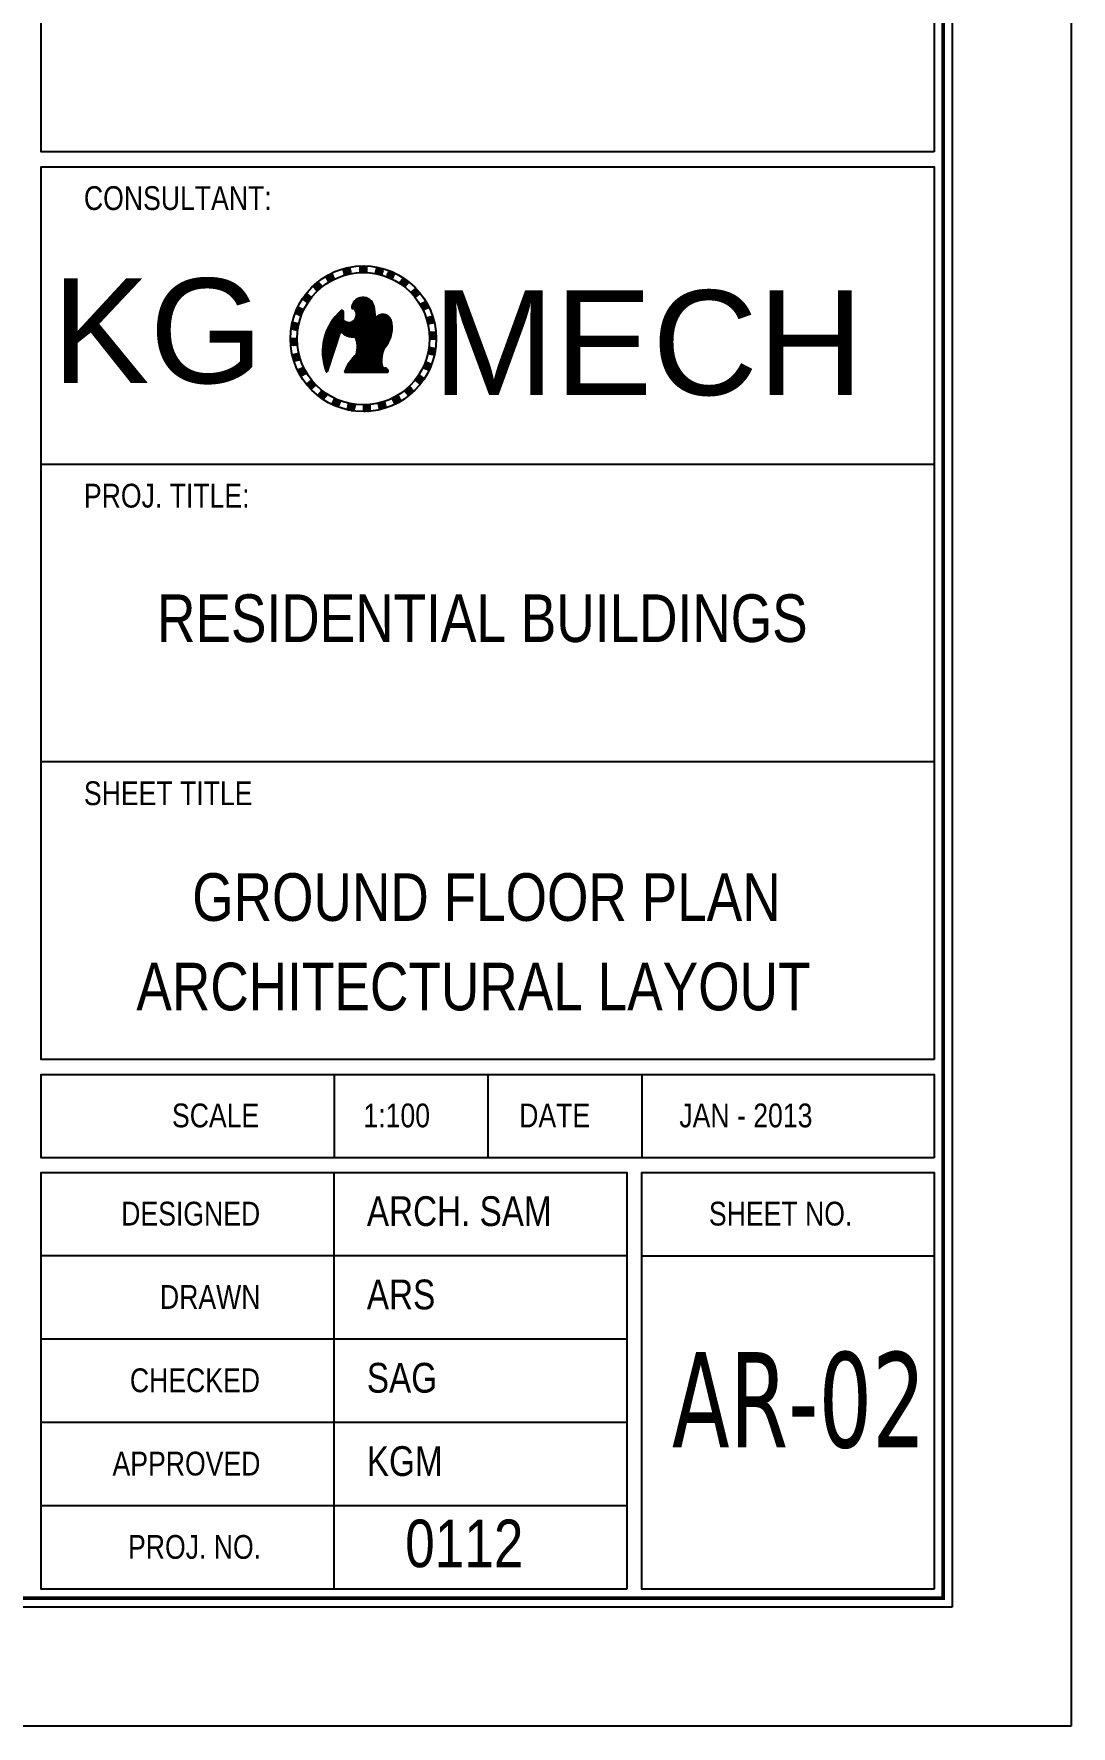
# Model space of a CAD drawing. Header units: millimetres. Extents: x -1288794 to 2153086, y -2701644 to -1428868.
# Drawn here: x 1770379 to 1781931, y -1519494 to -1500643 of the extents above; entities that cross this region are included whole.
import ezdxf
from ezdxf.enums import TextEntityAlignment as Align

# ---------------------------------------------------------------- set-up
doc = ezdxf.new("R2010")
doc.units = ezdxf.units.MM
doc.header["$LTSCALE"] = 100
for name, color, linetype in [('LOGO LINE', 7, 'Continuous'), ('LOGO1LINE', 7, 'Continuous'), ('TEXT', 4, 'Continuous')]:
    doc.layers.add(name, color=color, linetype=linetype)
doc.styles.add('ISTILO', font='sanss___.ttf', dxfattribs={"width": 0.8, "height": 400})
doc.styles.add('MKL', font='swisse.ttf')
doc.styles.add('SANSSERIF', font='sas_____.pfb')
doc.styles.add('TAHOMA', font='tahoma.ttf', dxfattribs={"width": 0.7})

msp = doc.modelspace()

# ---------------------------------------------------------------- hatches: boundary and pattern name
h = msp.add_hatch()
h.set_pattern_fill('ANSI36', color=6, scale=36.666455, angle=25.71429, style=0)
h.set_pattern_definition([(70.71429, (1774489.5627, -1506959.146), (-1.677009, 9.0844575), [11.458267, -2.291653, 0, -2.291653])])
h.paths.add_polyline_path([(1773696.7, -1503308.5, 0.0225273), (1773632.4, -1503343.1), (1773664.3, -1503409.5, -0.0247745), (1773728.5, -1503374.6)])
h = msp.add_hatch()
h.set_pattern_fill('ANSI36', color=6, scale=36.666455, angle=167.14286, style=0)
h.set_pattern_definition([(212.14286, (1775481.5945, -1501492.5794), (-4.352928, -8.148113), [11.458267, -2.291653, 0, -2.291653])])
h.paths.add_polyline_path([(1773825.4, -1503259.6, -0.0225273), (1773897.2, -1503246.6), (1773913.6, -1503318.4, 0.0247745), (1773841.7, -1503331.1)])
h = msp.add_hatch()
h.set_pattern_fill('ANSI36', color=6, scale=36.666455, angle=180, style=0)
h.set_pattern_definition([(225, (1774883.064, -1501217.206), (-2.4306655, -8.91244), [11.458267, -2.291653, 0, -2.291653])])
h.paths.add_polyline_path([(1774013.5, -1503228.2, -0.0225273), (1774086.4, -1503231.5), (1774086.4, -1503305.1, 0.0247745), (1774013.5, -1503301.5)])
h = msp.add_hatch()
h.set_pattern_fill('ANSI36', color=6, scale=36.666455, angle=-167.14286, style=0)
h.set_pattern_definition([(237.85714, (1774240.1044, -1501087.4032), (-0.386519, -9.229861), [11.458267, -2.291653, 0, -2.291653])])
h.paths.add_polyline_path([(1774200.8, -1503241.5, -0.0225273), (1774271.2, -1503260.9), (1774254.8, -1503332.7, 0.0247745), (1774184.4, -1503313)])
h = msp.add_hatch()
h.set_pattern_fill('ANSI36', color=6, scale=36.666455, angle=-25.71429, style=0)
h.set_pattern_definition([(19.28571, (1772040.6755, -1506204.5415), (6.056917, 6.975205), [11.458267, -2.291653, 0, -2.291653])])
h.paths.add_polyline_path([(1774400.5, -1503308.5, 0.0225273), (1774333.3, -1503279.8), (1774301.4, -1503346.2, -0.0247745), (1774368.7, -1503374.6)])
h = msp.add_hatch()
h.set_pattern_fill('ANSI36', color=6, scale=36.666455, angle=38.57143, style=0)
h.set_pattern_definition([(83.57143, (1775128.2425, -1506787.814), (-3.656445, 8.4835216), [11.458267, -2.291653, 0, -2.291653])])
h.paths.add_polyline_path([(1773542.9, -1503405.1, 0.0225273), (1773487.9, -1503453.2), (1773533.8, -1503510.8, -0.0247745), (1773588.6, -1503462.5)])
h = msp.add_hatch()
h.set_pattern_fill('ANSI36', color=6, scale=36.666455, angle=-38.57143, style=0)
h.set_pattern_definition([(6.42857, (1771609.198, -1505703.449), (7.4571865, 5.452531), [11.458267, -2.291653, 0, -2.291653])])
h.paths.add_polyline_path([(1774554.3, -1503405.1, 0.0225273), (1774495.2, -1503362.2), (1774449.3, -1503419.8, -0.0247745), (1774508.6, -1503462.5)])
h = msp.add_hatch()
h.set_pattern_fill('ANSI36', color=6, scale=36.666455, angle=-51.42857, style=0)
h.set_pattern_definition([(353.57143, (1771300.042, -1505118.9075), (8.4835216, 3.656445), [11.458267, -2.291653, 0, -2.291653])])
h.paths.add_polyline_path([(1774682.7, -1503533.6, 0.0225273), (1774634.6, -1503478.6), (1774577.1, -1503524.5, -0.0247745), (1774625.4, -1503579.3)])
h = msp.add_hatch()
h.set_pattern_fill('ANSI36', color=6, scale=36.666455, angle=64.28571, style=0)
h.set_pattern_definition([(109.28571, (1776213.8765, -1506047.1804), (-6.975205, 6.056917), [11.458267, -2.291653, 0, -2.291653])])
h.paths.add_polyline_path([(1773317.9, -1503687.4, 0.0225273), (1773289.2, -1503754.5), (1773355.5, -1503786.5, -0.0247745), (1773383.9, -1503719.2)])
h = msp.add_hatch()
h.set_pattern_fill('ANSI36', color=6, scale=36.666455, angle=51.42857, style=0)
h.set_pattern_definition([(96.42857, (1775712.784, -1506478.658), (-5.452531, 7.4571865), [11.458267, -2.291653, 0, -2.291653])])
h.paths.add_polyline_path([(1773414.5, -1503533.6, 0.0225273), (1773371.6, -1503592.7), (1773429.1, -1503638.6, -0.0247745), (1773471.8, -1503579.3)])
h = msp.add_hatch()
h.set_pattern_fill('ANSI31', color=6, scale=36.45, style=0)
h.set_pattern_definition([(45, (1773465.0467, -1506308.6005), (-3.221755, 3.221755), [])])
h.paths.add_polyline_path([(1773971.7, -1504212.8, 0.1070133), (1773837, -1504413), (1774318.5, -1504413, 0.3835303), (1774325.6, -1504406.7, 0.674478), (1774268.8, -1504376.4), (1774253.3, -1504332.4, -0.1268388), (1774278.9, -1504147.3, 0.2280769), (1774365.7, -1503866.3, 0.6975506), (1774185.7, -1503805.9, 0.0308659), (1774165.7, -1503672.3, 0.880226), (1773919.7, -1503703.5), (1773941.6, -1503702.8, -1.0270626), (1773828.9, -1503836.1), (1773828.9, -1503747.1, 0.3506469), (1773810.5, -1503724.1, 0.2389572), (1773802.2, -1503726.2, 0.3170491), (1773635.9, -1504404.8, 0.7037758), (1773644.8, -1504404.6), (1773792.7, -1503950.3, 0.26839), (1773960.8, -1504017.3, -0.1721045)])
h = msp.add_hatch()
h.set_pattern_fill('ANSI36', color=6, scale=36.666455, angle=-64.28571, style=0)
h.set_pattern_definition([(340.71429, (1771128.71, -1504480.228), (9.0844575, 1.677009), [11.458267, -2.291653, 0, -2.291653])])
h.paths.add_polyline_path([(1774779.3, -1503687.4, 0.0225273), (1774744.7, -1503623), (1774678.3, -1503655, -0.0247745), (1774713.3, -1503719.2)])
h = msp.add_hatch()
h.set_pattern_fill('ANSI36', color=6, scale=36.666455, angle=77.14286, style=0)
h.set_pattern_definition([(122.14286, (1776606.3926, -1505515.0173), (-8.148113, 4.352928), [11.458267, -2.291653, 0, -2.291653])])
h.paths.add_polyline_path([(1773257.9, -1503858.8, 0.0225273), (1773244.8, -1503930.7), (1773316.6, -1503947, -0.0247745), (1773329.4, -1503875.1)])
h = msp.add_hatch()
h.set_pattern_fill('ANSI36', color=6, scale=36.666455, angle=-77.14286, style=0)
h.set_pattern_definition([(327.85714, (1771103.793, -1503819.436), (9.229861, -0.386519), [11.458267, -2.291653, 0, -2.291653])])
h.paths.add_polyline_path([(1774839.3, -1503858.8, 0.0225273), (1774819.9, -1503788.4), (1774748.1, -1503804.8, -0.0247745), (1774767.8, -1503875.1)])
h = msp.add_hatch()
h.set_pattern_fill('ANSI36', color=6, scale=36.666455, angle=90, style=0)
h.set_pattern_definition([(135, (1776870.65, -1504908.8536), (-8.9124403, 2.4306655), [11.458267, -2.291653, 0, -2.291653])])
h.paths.add_polyline_path([(1773237.5, -1504039.3, 0.0225273), (1773240.8, -1504112.2), (1773314.5, -1504112.2, -0.0247745), (1773310.9, -1504039.3)])
h = msp.add_hatch()
h.set_pattern_fill('ANSI36', color=6, scale=36.666455, angle=-90, style=0)
h.set_pattern_definition([(315, (1771226.541, -1503169.6674), (8.9124403, -2.4306655), [11.458267, -2.291653, 0, -2.291653])])
h.paths.add_polyline_path([(1774859.7, -1504039.3, 0.0225273), (1774856.4, -1503966.3), (1774782.7, -1503966.3, -0.0247745), (1774786.3, -1504039.3)])
h = msp.add_hatch()
h.set_pattern_fill('ANSI36', color=6, scale=36.666455, angle=102.85714, style=0)
h.set_pattern_definition([(147.85714, (1776993.398, -1504259.085), (-9.229861, 0.386519), [11.458267, -2.291653, 0, -2.291653])])
h.paths.add_polyline_path([(1773257.9, -1504219.7, 0.0225273), (1773277.3, -1504290.2), (1773349.1, -1504273.8, -0.0247745), (1773329.4, -1504203.4)])
h = msp.add_hatch()
h.set_pattern_fill('ANSI36', color=6, scale=36.666455, angle=-102.85714, style=0)
h.set_pattern_definition([(302.14286, (1771490.7983, -1502563.5037), (8.148113, -4.352928), [11.458267, -2.291653, 0, -2.291653])])
h.paths.add_polyline_path([(1774839.3, -1504219.7, 0.0225273), (1774852.4, -1504147.9), (1774780.5, -1504131.5, -0.0247745), (1774767.8, -1504203.4)])
h = msp.add_hatch()
h.set_pattern_fill('ANSI36', color=6, scale=36.666455, angle=115.71429, style=0)
h.set_pattern_definition([(160.71429, (1776968.481, -1503598.293), (-9.0844575, -1.677009), [11.458267, -2.291653, 0, -2.291653])])
h.paths.add_polyline_path([(1773317.9, -1504391.2, 0.0225273), (1773352.5, -1504455.5), (1773418.8, -1504423.5, -0.0247745), (1773383.9, -1504359.4)])
h = msp.add_hatch()
h.set_pattern_fill('ANSI36', color=6, scale=36.666455, angle=-128.57143, style=0)
h.set_pattern_definition([(276.42857, (1772384.4067, -1501599.863), (5.452531, -7.4571865), [11.458267, -2.291653, 0, -2.291653])])
h.paths.add_polyline_path([(1774682.7, -1504545, 0.0225273), (1774725.6, -1504485.8), (1774668, -1504439.9, -0.0247745), (1774625.4, -1504499.2)])
h = msp.add_hatch()
h.set_pattern_fill('ANSI36', color=6, scale=36.666455, angle=-115.71429, style=0)
h.set_pattern_definition([(289.28571, (1771883.3144, -1502031.3406), (6.975205, -6.056917), [11.458267, -2.291653, 0, -2.291653])])
h.paths.add_polyline_path([(1774779.3, -1504391.2, 0.0225273), (1774808, -1504324), (1774741.7, -1504292, -0.0247745), (1774713.3, -1504359.4)])
h = msp.add_hatch()
h.set_pattern_fill('ANSI36', color=6, scale=36.666455, angle=128.57143, style=0)
h.set_pattern_definition([(173.57143, (1776797.149, -1502959.6135), (-8.4835216, -3.656445), [11.458267, -2.291653, 0, -2.291653])])
h.paths.add_polyline_path([(1773414.5, -1504545, 0.0225273), (1773462.5, -1504600), (1773520.1, -1504554, -0.0247745), (1773471.8, -1504499.2)])
h = msp.add_hatch()
h.set_pattern_fill('ANSI36', color=6, scale=36.666455, angle=141.42857, style=0)
h.set_pattern_definition([(186.42857, (1776487.993, -1502375.072), (-7.4571865, -5.452531), [11.458267, -2.291653, 0, -2.291653])])
h.paths.add_polyline_path([(1773542.9, -1504673.4, 0.0225273), (1773602, -1504716.3), (1773647.9, -1504658.7, -0.0247745), (1773588.6, -1504616)])
h = msp.add_hatch()
h.set_pattern_fill('ANSI36', color=6, scale=36.666455, angle=-141.42857, style=0)
h.set_pattern_definition([(263.57143, (1772968.9484, -1501290.707), (3.656445, -8.4835216), [11.458267, -2.291653, 0, -2.291653])])
h.paths.add_polyline_path([(1774554.3, -1504673.4, 0.0225273), (1774609.3, -1504625.3), (1774563.4, -1504567.7, -0.0247745), (1774508.6, -1504616)])
h = msp.add_hatch()
h.set_pattern_fill('ANSI36', color=6, scale=36.666455, angle=154.28571, style=0)
h.set_pattern_definition([(199.28571, (1776056.5153, -1501873.9795), (-6.056917, -6.975205), [11.458267, -2.291653, 0, -2.291653])])
h.paths.add_polyline_path([(1773696.7, -1504770, 0.0225273), (1773763.9, -1504798.7), (1773795.8, -1504732.3, -0.0247745), (1773728.5, -1504703.9)])
h = msp.add_hatch()
h.set_pattern_fill('ANSI36', color=6, scale=36.666455, angle=167.14286, style=0)
h.set_pattern_definition([(212.14286, (1775524.3522, -1501481.4634), (-4.352928, -8.148113), [11.458267, -2.291653, 0, -2.291653])])
h.paths.add_polyline_path([(1773868.1, -1504830, 0.0225273), (1773940, -1504843), (1773956.4, -1504771.2, -0.0247745), (1773884.4, -1504758.5)])
h = msp.add_hatch()
h.set_pattern_fill('ANSI36', color=6, scale=36.666455, angle=180, style=0)
h.set_pattern_definition([(225, (1774918.1885, -1501217.206), (-2.4306655, -8.9124403), [11.458267, -2.291653, 0, -2.291653])])
h.paths.add_polyline_path([(1774048.6, -1504850.3, 0.0225273), (1774121.6, -1504847), (1774121.6, -1504773.4, -0.0247745), (1774048.6, -1504777)])
h = msp.add_hatch()
h.set_pattern_fill('ANSI36', color=6, scale=36.666455, angle=-167.14286, style=0)
h.set_pattern_definition([(237.85714, (1774268.42, -1501094.458), (-0.386519, -9.229861), [11.458267, -2.291653, 0, -2.291653])])
h.paths.add_polyline_path([(1774229.1, -1504830, 0.0225273), (1774299.5, -1504810.5), (1774283.1, -1504738.7, -0.0247745), (1774212.8, -1504758.5)])
h = msp.add_hatch()
h.set_pattern_fill('ANSI36', color=6, scale=36.666455, angle=-154.28571, style=0)
h.set_pattern_definition([(250.71429, (1773607.628, -1501119.375), (1.677009, -9.0844575), [11.458267, -2.291653, 0, -2.291653])])
h.paths.add_polyline_path([(1774400.5, -1504770, 0.0225273), (1774464.8, -1504735.4), (1774432.9, -1504669, -0.0247745), (1774368.7, -1504703.9)])

# ---------------------------------------------------------------- linework, layer by layer
at = {"color": 6}
for p, q in [((1773728.5, -1503374.6), (1773696.7, -1503308.5)), ((1773728.5, -1503374.6), (1773696.7, -1503308.5)), ((1773841.7, -1503331.1), (1773825.4, -1503259.6)), ((1773841.7, -1503331.1), (1773825.4, -1503259.6)), ((1773913.6, -1503318.4), (1773897.3, -1503246.9)), ((1774013.5, -1503301.5), (1774013.5, -1503228.2)), ((1774013.5, -1503301.5), (1774013.5, -1503228.2)), ((1774086.4, -1503305.1), (1774086.4, -1503231.8)), ((1774086.4, -1503305.1), (1774086.4, -1503231.8)), ((1774184.4, -1503313), (1774200.8, -1503241.5)), ((1774184.4, -1503313), (1774200.8, -1503241.5)), ((1774254.8, -1503332.7), (1774271.1, -1503261.2)), ((1774254.8, -1503332.7), (1774271.1, -1503261.2)), ((1774368.7, -1503374.6), (1774400.5, -1503308.5)), ((1774368.7, -1503374.6), (1774400.5, -1503308.5)), ((1773533.8, -1503510.8), (1773488.1, -1503453.5)), ((1773533.8, -1503510.8), (1773488.1, -1503453.5)), ((1773588.6, -1503462.5), (1773542.9, -1503405.1)), ((1773588.6, -1503462.5), (1773542.9, -1503405.1)), ((1773664.3, -1503409.5), (1773632.5, -1503343.4)), ((1773664.3, -1503409.5), (1773632.5, -1503343.4)), ((1774449.3, -1503419.8), (1774495, -1503362.5)), ((1774449.3, -1503419.8), (1774495, -1503362.5)), ((1774508.6, -1503462.5), (1774554.3, -1503405.1)), ((1774508.6, -1503462.5), (1774554.3, -1503405.1)), ((1774577.1, -1503524.5), (1774634.4, -1503478.8)), ((1774577.1, -1503524.5), (1774634.4, -1503478.8)), ((1773383.9, -1503719.2), (1773317.9, -1503687.4)), ((1773383.9, -1503719.2), (1773317.9, -1503687.4)), ((1773429.1, -1503638.6), (1773371.8, -1503592.9)), ((1773429.1, -1503638.6), (1773371.8, -1503592.9)), ((1773471.8, -1503579.3), (1773414.5, -1503533.6)), ((1773471.8, -1503579.3), (1773414.5, -1503533.6)), ((1773919.7, -1503703.5), (1773941.6, -1503702.8)), ((1774625.4, -1503579.3), (1774682.7, -1503533.6)), ((1774625.4, -1503579.3), (1774682.7, -1503533.6)), ((1774678.3, -1503655), (1774744.4, -1503623.2)), ((1774678.3, -1503655), (1774744.4, -1503623.2)), ((1774713.3, -1503719.2), (1774779.3, -1503687.4)), ((1774713.3, -1503719.2), (1774779.3, -1503687.4)), ((1773329.4, -1503875.1), (1773257.9, -1503858.8)), ((1773329.4, -1503875.1), (1773257.9, -1503858.8)), ((1773355.5, -1503786.5), (1773289.4, -1503754.7)), ((1773355.5, -1503786.5), (1773289.4, -1503754.7)), ((1773828.9, -1503836.1), (1773828.9, -1503747.1)), ((1774748.1, -1503804.8), (1774819.6, -1503788.4)), ((1774748.1, -1503804.8), (1774819.6, -1503788.4)), ((1774767.8, -1503875.1), (1774839.3, -1503858.8)), ((1774767.8, -1503875.1), (1774839.3, -1503858.8)), ((1773310.9, -1504039.3), (1773237.5, -1504039.3)), ((1773310.9, -1504039.3), (1773237.5, -1504039.3)), ((1773316.6, -1503947), (1773245.2, -1503930.7)), ((1773316.6, -1503947), (1773245.2, -1503930.7)), ((1773792.7, -1503950.3), (1773644.8, -1504404.6)), ((1774782.7, -1503966.3), (1774856, -1503966.3)), ((1774782.7, -1503966.3), (1774856, -1503966.3)), ((1774786.3, -1504039.3), (1774859.7, -1504039.3)), ((1774786.3, -1504039.3), (1774859.7, -1504039.3)), ((1773314.5, -1504112.2), (1773241.1, -1504112.2)), ((1773314.5, -1504112.2), (1773241.1, -1504112.2)), ((1773329.4, -1504203.4), (1773257.9, -1504219.7)), ((1773329.4, -1504203.4), (1773257.9, -1504219.7)), ((1773349.1, -1504273.8), (1773277.6, -1504290.1)), ((1773349.1, -1504273.8), (1773277.6, -1504290.1)), ((1774767.8, -1504203.4), (1774839.3, -1504219.7)), ((1774767.8, -1504203.4), (1774839.3, -1504219.7)), ((1774780.5, -1504131.5), (1774852, -1504147.8)), ((1774780.5, -1504131.5), (1774852, -1504147.8)), ((1773383.9, -1504359.4), (1773317.9, -1504391.2)), ((1773383.9, -1504359.4), (1773317.9, -1504391.2)), ((1773418.8, -1504423.5), (1773352.8, -1504455.3)), ((1773418.8, -1504423.5), (1773352.8, -1504455.3)), ((1773837, -1504413), (1774318.5, -1504413)), ((1774253.3, -1504332.4), (1774268.8, -1504376.4)), ((1774668, -1504439.9), (1774725.4, -1504485.6)), ((1774668, -1504439.9), (1774725.4, -1504485.6)), ((1774713.3, -1504359.4), (1774779.3, -1504391.2)), ((1774713.3, -1504359.4), (1774779.3, -1504391.2)), ((1774741.7, -1504292), (1774807.7, -1504323.9)), ((1774741.7, -1504292), (1774807.7, -1504323.9)), ((1773471.8, -1504499.2), (1773414.5, -1504545)), ((1773471.8, -1504499.2), (1773414.5, -1504545)), ((1773520.1, -1504554), (1773462.8, -1504599.7)), ((1773520.1, -1504554), (1773462.8, -1504599.7)), ((1773588.6, -1504616), (1773542.9, -1504673.4)), ((1773588.6, -1504616), (1773542.9, -1504673.4)), ((1773647.9, -1504658.7), (1773602.2, -1504716)), ((1773647.9, -1504658.7), (1773602.2, -1504716)), ((1774508.6, -1504616), (1774554.3, -1504673.4)), ((1774508.6, -1504616), (1774554.3, -1504673.4)), ((1774563.4, -1504567.7), (1774609.1, -1504625.1)), ((1774563.4, -1504567.7), (1774609.1, -1504625.1)), ((1774625.4, -1504499.2), (1774682.7, -1504545)), ((1774625.4, -1504499.2), (1774682.7, -1504545)), ((1773728.5, -1504703.9), (1773696.7, -1504770)), ((1773728.5, -1504703.9), (1773696.7, -1504770)), ((1773795.8, -1504732.3), (1773764, -1504798.4)), ((1773795.8, -1504732.3), (1773764, -1504798.4)), ((1773884.4, -1504758.5), (1773868.1, -1504830)), ((1773884.4, -1504758.5), (1773868.1, -1504830)), ((1773956.4, -1504771.2), (1773940.1, -1504842.7)), ((1773956.4, -1504771.2), (1773940.1, -1504842.7)), ((1774048.6, -1504777), (1774048.6, -1504850.3)), ((1774048.6, -1504777), (1774048.6, -1504850.3)), ((1774121.6, -1504773.4), (1774121.6, -1504846.7)), ((1774121.6, -1504773.4), (1774121.6, -1504846.7)), ((1774212.8, -1504758.5), (1774229.1, -1504830)), ((1774212.8, -1504758.5), (1774229.1, -1504830)), ((1774283.1, -1504738.7), (1774299.4, -1504810.2)), ((1774283.1, -1504738.7), (1774299.4, -1504810.2)), ((1774368.7, -1504703.9), (1774400.5, -1504770)), ((1774368.7, -1504703.9), (1774400.5, -1504770)), ((1774432.9, -1504669), (1774464.7, -1504735.1)), ((1774432.9, -1504669), (1774464.7, -1504735.1))]:
    msp.add_line(p, q, dxfattribs=at)
for radius in [811.1, 737.7]:
    msp.add_circle((1774048.6, -1504039.3), radius, dxfattribs=at)
for centre, radius, start, end in [((1773887.1, -1503771), 87.3, 228.24948, 51.30904), ((1774044.7, -1503703.6), 125, 8.86708, 179.93696), ((1773094.2, -1503900.3), 1095.5, 4.94242, 12.01413), ((1774200.4, -1504183.4), 606.4, 131.04915, 201.41384), ((1773808.4, -1503733.3), 9.44, 77.29223, 131.04915), ((1773805.3, -1503747.1), 23.6, 0, 77.29223), ((1774264.6, -1503869.2), 101.2, 1.6654, 141.2563), ((1774030.3, -1503916.7), 339.2, 317.14623, 8.5385), ((1773934.7, -1503838.5), 180.7, 218.21967, 278.31391), ((1773690.7, -1504130.5), 292.9, 343.66509, 22.72588), ((1774366.6, -1504624), 570.1, 133.83872, 158.27138), ((1774625, -1504289.5), 374.1, 157.66136, 186.57627), ((1773640.3, -1504403.1), 4.72, 201.41384, 341.96166), ((1774291.1, -1504403), 34.7, 353.93332, 129.92852), ((1774318.5, -1504405.9), 7.08, 270, 353.93332)]:
    msp.add_arc(centre, radius, start, end, dxfattribs=at)
at = {"layer": 'LOGO LINE'}
msp.add_lwpolyline([(1781931.1, -1519493.9), (1703173, -1519493.9), (1703173, -1463806.4), (1781931.1, -1463806.4)], close=True, dxfattribs=at)
at = {"layer": 'LOGO1LINE'}
for p, q in [((1780406.4, -1505439.4), (1770462.2, -1505439.4)), ((1780406.4, -1508754.1), (1770462.2, -1508754.1)), ((1773723.3, -1512234.6), (1773723.3, -1513162.7)), ((1775436.6, -1512234.6), (1775436.6, -1513162.7)), ((1777150, -1512234.6), (1777150, -1513162.7)), ((1773723.3, -1517969.1), (1773723.3, -1513328.5)), ((1776984.3, -1514256.6), (1770462.2, -1514256.6)), ((1777150, -1514256.6), (1780406.4, -1514256.6)), ((1773723.3, -1515184.7), (1770462.2, -1515184.7)), ((1776984.3, -1515184.7), (1773723.3, -1515184.7)), ((1776984.3, -1516112.8), (1770462.2, -1516112.8)), ((1776984.3, -1517041), (1770462.2, -1517041))]:
    msp.add_line(p, q, dxfattribs=at)
for points in [[(1780605.2, -1518168), (1704498.9, -1518168), (1704498.9, -1465132.3), (1780605.2, -1465132.3)], [(1780406.4, -1501958.9), (1770462.2, -1501958.9), (1770462.2, -1492677.7), (1780406.4, -1492677.7)], [(1780406.4, -1512068.9), (1770462.2, -1512068.9), (1770462.2, -1502124.7), (1780406.4, -1502124.7)], [(1780406.4, -1513162.7), (1770462.2, -1513162.7), (1770462.2, -1512234.6), (1780406.4, -1512234.6)], [(1776984.3, -1517969.1), (1770462.2, -1517969.1), (1770462.2, -1513328.5), (1776984.3, -1513328.5)], [(1780406.4, -1517969.1), (1777150, -1517969.1), (1777150, -1513328.5), (1780406.4, -1513328.5)]]:
    msp.add_lwpolyline(points, close=True, dxfattribs=at)
at = {"layer": 'LOGO1LINE', "const_width": 39.8}
msp.add_lwpolyline([(1780505.7, -1518068.5), (1704598.4, -1518068.5), (1704598.4, -1465231.7), (1780505.7, -1465231.7)], close=True, dxfattribs=at)

# ---------------------------------------------------------------- texts
at = {"color": 6, "style": 'MKL'}
for s, p in [('KG', (1770581, -1504533.8)), ('MECH', (1774821.3, -1504666.6))]:
    msp.add_text(s, height=1166.4, dxfattribs=at).set_placement(p)
at = {"layer": 'TEXT', "color": 7, "style": 'ISTILO', "width": 0.8}
for s, height, p in [('CONSULTANT:', 265.179, (1770936.9, -1502605.4)), ('PROJ. TITLE:', 265.179, (1770936.9, -1505920)), ('SHEET TITLE', 265.179, (1770936.9, -1509234.7)), ('SCALE', 265.18, (1771917.7, -1512823.7)), ('1:100', 265.18, (1774049.8, -1512823.7)), ('DATE', 265.18, (1775784.6, -1512823.7)), ('JAN - 2013', 265.18, (1777567.8, -1512823.7)), ('DESIGNED', 265.18, (1771352.3, -1513917.5)), ('ARCH. SAM', 331.47, (1774087.8, -1513922.8)), ('SHEET NO.', 265.18, (1777897.2, -1513917.5)), ('DRAWN', 265.18, (1771783.9, -1514845.6)), ('ARS', 331.47, (1774087.8, -1514850.9)), ('CHECKED', 265.18, (1771448.9, -1515773.8)), ('SAG', 331.47, (1774087.8, -1515779)), ('APPROVED', 265.18, (1771255.5, -1516701.9)), ('KGM', 331.47, (1774087.8, -1516707.1)), ('PROJ. NO.', 265.18, (1771428.1, -1517630))]:
    msp.add_text(s, height=height, dxfattribs=at).set_placement(p)
for s, p in [('RESIDENTIAL BUILDINGS', (1775374, -1507417.4)), ('GROUND FLOOR PLAN', (1775419.7, -1510523.8)), ('ARCHITECTURAL LAYOUT', (1775274.8, -1511520.2))]:
    msp.add_text(s, height=530.357, dxfattribs=at).set_placement(p, align=Align.CENTER)
at = {"layer": 'TEXT', "color": 30}
for s, height, style, width, p in [('AR-02', 1060.71, 'TAHOMA', 0.75, (1778899, -1516387.9)), ('0112', 529.73, 'SANSSERIF', 0.8, (1775173, -1517723))]:
    msp.add_text(s, height=height, dxfattribs=dict(at, style=style, width=width)).set_placement(p, align=Align.CENTER)

doc.saveas('drawing.dxf')
